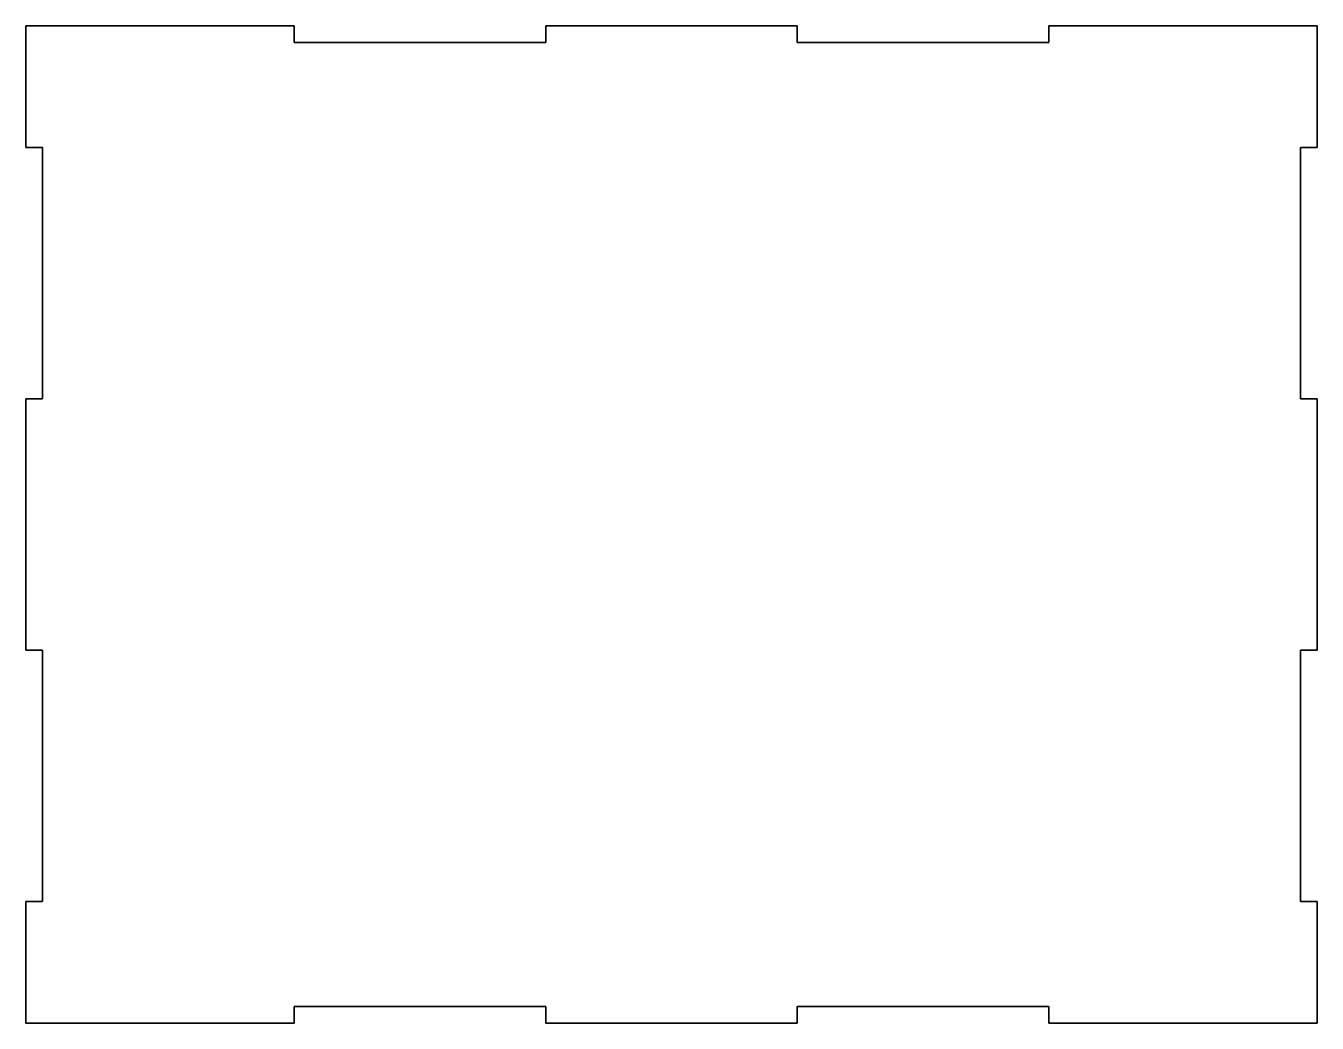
# Model space of a CAD drawing. Extents: x 518 to 672, y 361 to 480.
import ezdxf

# ---------------------------------------------------------------- set-up
doc = ezdxf.new("R2010")
doc.units = 0

msp = doc.modelspace()

# ---------------------------------------------------------------- linework, layer by layer
at = {"color": 7, "lineweight": 35}
for p, q in [((549.5, 480), (517.5, 480)), ((517.5, 480), (517.5, 465.5)), ((549.5, 480), (549.5, 478)), ((609.5, 480), (579.5, 480)), ((579.5, 478), (579.5, 480)), ((609.5, 480), (609.5, 478)), ((671.5, 480), (639.5, 480)), ((639.5, 478), (639.5, 480)), ((671.5, 465.5), (671.5, 480)), ((579.5, 478), (549.5, 478)), ((639.5, 478), (609.5, 478)), ((517.5, 465.5), (519.5, 465.5)), ((519.5, 435.5), (519.5, 465.5)), ((669.5, 435.5), (669.5, 465.5)), ((669.5, 465.5), (671.5, 465.5)), ((517.5, 435.5), (517.5, 405.5)), ((519.5, 435.5), (517.5, 435.5)), ((671.5, 435.5), (669.5, 435.5)), ((671.5, 405.5), (671.5, 435.5)), ((517.5, 405.5), (519.5, 405.5)), ((519.5, 375.5), (519.5, 405.5)), ((669.5, 375.5), (669.5, 405.5)), ((669.5, 405.5), (671.5, 405.5)), ((519.5, 375.5), (517.5, 375.5)), ((517.5, 375.5), (517.5, 361)), ((671.5, 375.5), (669.5, 375.5)), ((671.5, 361), (671.5, 375.5)), ((549.5, 363), (549.5, 361)), ((579.5, 363), (549.5, 363)), ((579.5, 361), (579.5, 363)), ((609.5, 363), (609.5, 361)), ((639.5, 363), (609.5, 363)), ((639.5, 361), (639.5, 363)), ((517.5, 361), (549.5, 361)), ((579.5, 361), (609.5, 361)), ((639.5, 361), (671.5, 361))]:
    msp.add_line(p, q, dxfattribs=at)

doc.saveas('drawing.dxf')
